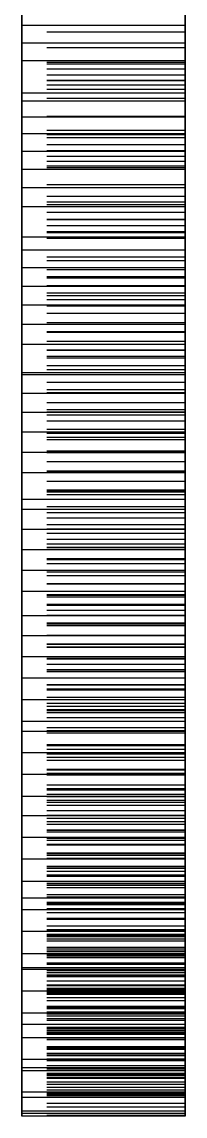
# Model space of a CAD drawing. Header units: millimetres. Extents: x -21 to 107, y -43 to 49.
# Drawn here: x 46.25 to 47.75, y -20.25 to -10.19 of the extents above; entities that cross this region are included whole.
import ezdxf

# ---------------------------------------------------------------- set-up
doc = ezdxf.new("R2010")
doc.units = ezdxf.units.MM
doc.linetypes.add('DASHED', pattern=[1.524, 1.27, -0.254])
doc.layers.add('HIDDEN', color=8, linetype='DASHED')
doc.layers.add('VISIBLE', color=7, linetype='CONTINUOUS')

msp = doc.modelspace()

# ---------------------------------------------------------------- linework, layer by layer
at = {"layer": 'HIDDEN'}
for points in [[(46.24925, -9.79167), (46.24925, -10.35119), (46.24925, -10.91071), (46.24925, -11.47024), (46.24925, -12.02976), (46.24925, -12.58929), (46.24925, -13.14881), (46.24925, -13.70833), (46.24925, -14.26786), (46.24925, -14.82738), (46.24925, -15.3869), (46.24925, -15.94643), (46.24925, -16.50595), (46.24925, -17.06548), (46.24925, -17.625)], [(47.74925, -9.79167), (47.74925, -10.35119), (47.74925, -10.91071), (47.74925, -11.47024), (47.74925, -12.02976), (47.74925, -12.58929), (47.74925, -13.14881), (47.74925, -13.70833), (47.74925, -14.26786), (47.74925, -14.82738), (47.74925, -15.3869), (47.74925, -15.94643), (47.74925, -16.50595), (47.74925, -17.06548), (47.74925, -17.625)], [(46.24925, -9.92355), (46.24925, -10.28723)], [(47.74925, -9.92355), (47.74925, -10.28723)], [(46.24925, -17.625), (46.24925, -17.34524), (46.24925, -17.06548), (46.24925, -16.78571), (46.24925, -16.50595), (46.24925, -16.22619), (46.24925, -15.94643), (46.24925, -15.66667), (46.24925, -15.3869), (46.24925, -15.10714), (46.24925, -14.82738), (46.24925, -14.54762), (46.24925, -14.26786), (46.24925, -13.9881), (46.24925, -13.70833), (46.24925, -13.42857), (46.24925, -13.14881), (46.24925, -12.86905), (46.24925, -12.58929), (46.24925, -12.30952), (46.24925, -12.02976), (46.24925, -11.75), (46.24925, -11.47024), (46.24925, -11.19048), (46.24925, -10.91071), (46.24925, -10.63095), (46.24925, -10.35119), (46.24925, -10.07143)], [(47.74925, -17.625), (47.74925, -17.34524), (47.74925, -17.06548), (47.74925, -16.78571), (47.74925, -16.50595), (47.74925, -16.22619), (47.74925, -15.94643), (47.74925, -15.66667), (47.74925, -15.3869), (47.74925, -15.10714), (47.74925, -14.82738), (47.74925, -14.54762), (47.74925, -14.26786), (47.74925, -13.9881), (47.74925, -13.70833), (47.74925, -13.42857), (47.74925, -13.14881), (47.74925, -12.86905), (47.74925, -12.58929), (47.74925, -12.30952), (47.74925, -12.02976), (47.74925, -11.75), (47.74925, -11.47024), (47.74925, -11.19048), (47.74925, -10.91071), (47.74925, -10.63095), (47.74925, -10.35119), (47.74925, -10.07143)], [(46.24925, -10.28723), (46.24925, -10.43074)], [(47.74925, -10.28723), (46.24925, -10.28723)], [(47.74925, -10.28723), (47.74925, -10.43074)], [(46.24925, -10.43074), (46.24925, -10.5804)], [(47.74925, -10.43074), (46.24925, -10.43074)], [(47.74925, -10.43074), (47.74925, -10.5804)], [(46.24925, -10.56568), (46.24925, -10.62702)], [(46.24925, -10.8478), (46.24925, -10.56568)], [(47.74925, -10.56568), (46.24925, -10.56568)], [(46.24925, -10.5804), (46.24925, -10.73563)], [(47.74925, -10.5804), (46.24925, -10.5804)], [(46.24925, -10.62702), (46.24925, -10.6821)], [(47.74925, -10.62702), (46.24925, -10.62702)], [(47.74925, -10.56568), (47.74925, -10.62702)], [(47.74925, -10.8478), (47.74925, -10.56568)], [(47.74925, -10.5804), (47.74925, -10.73563)], [(47.74925, -10.62702), (47.74925, -10.6821)], [(46.24925, -10.6821), (46.24925, -10.73141)], [(47.74925, -10.6821), (46.24925, -10.6821)], [(46.24925, -10.73141), (46.24925, -10.77531)], [(47.74925, -10.73141), (46.24925, -10.73141)], [(46.24925, -10.73563), (46.24925, -10.89604)], [(47.74925, -10.73563), (46.24925, -10.73563)], [(47.74925, -10.6821), (47.74925, -10.73141)], [(47.74925, -10.73141), (47.74925, -10.77531)], [(47.74925, -10.73563), (47.74925, -10.89604)], [(46.24925, -10.77531), (46.24925, -10.81404)], [(47.74925, -10.77531), (46.24925, -10.77531)], [(46.24925, -10.81404), (46.24925, -10.8478)], [(47.74925, -10.81404), (46.24925, -10.81404)], [(47.74925, -10.77531), (47.74925, -10.81404)], [(47.74925, -10.81404), (47.74925, -10.8478)], [(46.24925, -10.89604), (46.24925, -11.06131)], [(47.74925, -10.89604), (46.24925, -10.89604)], [(47.74925, -10.89604), (47.74925, -11.06131)], [(46.24925, -11.06131), (46.24925, -11.23118)], [(47.74925, -11.06131), (46.24925, -11.06131)], [(47.74925, -11.06131), (47.74925, -11.23118)], [(46.24925, -11.19111), (46.24925, -11.53566)], [(46.24925, -11.25972), (46.24925, -11.19111)], [(47.74925, -11.19111), (46.24925, -11.19111)], [(46.24925, -11.23118), (46.24925, -11.51904)], [(47.74925, -11.23118), (46.24925, -11.23118)], [(46.24925, -11.32223), (46.24925, -11.25972)], [(47.74925, -11.25972), (46.24925, -11.25972)], [(47.74925, -11.19111), (47.74925, -11.53566)], [(47.74925, -11.25972), (47.74925, -11.19111)], [(47.74925, -11.23118), (47.74925, -11.51904)], [(47.74925, -11.32223), (47.74925, -11.25972)], [(46.24925, -11.37913), (46.24925, -11.32223)], [(47.74925, -11.32223), (46.24925, -11.32223)], [(47.74925, -11.37913), (47.74925, -11.32223)], [(46.24925, -11.43074), (46.24925, -11.37913)], [(47.74925, -11.37913), (46.24925, -11.37913)], [(46.24925, -11.47732), (46.24925, -11.43074)], [(47.74925, -11.43074), (46.24925, -11.43074)], [(47.74925, -11.43074), (47.74925, -11.37913)], [(47.74925, -11.47732), (47.74925, -11.43074)], [(46.24925, -11.51904), (46.24925, -11.47732)], [(47.74925, -11.47732), (46.24925, -11.47732)], [(47.74925, -11.51904), (46.24925, -11.51904)], [(46.24925, -11.53566), (46.24925, -11.6891)], [(47.74925, -11.53566), (46.24925, -11.53566)], [(47.74925, -11.51904), (47.74925, -11.47732)], [(47.74925, -11.53566), (47.74925, -11.6891)], [(46.24925, -11.6891), (46.24925, -11.84835)], [(47.74925, -11.6891), (46.24925, -11.6891)], [(47.74925, -11.6891), (47.74925, -11.84835)], [(46.24925, -11.79884), (46.24925, -11.87462)], [(46.24925, -12.133), (46.24925, -11.79884)], [(47.74925, -11.79884), (46.24925, -11.79884)], [(46.24925, -11.84835), (46.24925, -12.01285)], [(47.74925, -11.84835), (46.24925, -11.84835)], [(47.74925, -11.79884), (47.74925, -11.87462)], [(47.74925, -12.133), (47.74925, -11.79884)], [(47.74925, -11.84835), (47.74925, -12.01285)], [(46.24925, -11.87462), (46.24925, -11.94447)], [(47.74925, -11.87462), (46.24925, -11.87462)], [(46.24925, -11.94447), (46.24925, -12.00886)], [(47.74925, -11.94447), (46.24925, -11.94447)], [(47.74925, -11.87462), (47.74925, -11.94447)], [(47.74925, -11.94447), (47.74925, -12.00886)], [(46.24925, -12.00886), (46.24925, -12.06811)], [(47.74925, -12.00886), (46.24925, -12.00886)], [(46.24925, -12.01285), (46.24925, -12.18222)], [(47.74925, -12.01285), (46.24925, -12.01285)], [(47.74925, -12.00886), (47.74925, -12.06811)], [(47.74925, -12.01285), (47.74925, -12.18222)], [(46.24925, -12.06811), (46.24925, -12.12244)], [(47.74925, -12.06811), (46.24925, -12.06811)], [(46.24925, -12.12244), (46.24925, -12.17206)], [(47.74925, -12.12244), (46.24925, -12.12244)], [(46.24925, -12.17206), (46.24925, -12.133)], [(47.74925, -12.133), (46.24925, -12.133)], [(47.74925, -12.06811), (47.74925, -12.12244)], [(47.74925, -12.12244), (47.74925, -12.17206)], [(47.74925, -12.17206), (47.74925, -12.133)], [(46.24925, -12.18222), (46.24925, -12.35616)], [(47.74925, -12.18222), (46.24925, -12.18222)], [(47.74925, -12.18222), (47.74925, -12.35616)], [(46.24925, -12.35616), (46.24925, -12.53441)], [(47.74925, -12.35616), (46.24925, -12.35616)], [(47.74925, -12.35616), (47.74925, -12.53441)], [(46.24925, -12.38791), (46.24925, -12.71115)], [(46.24925, -12.47074), (46.24925, -12.38791)], [(47.74925, -12.38791), (46.24925, -12.38791)], [(47.74925, -12.38791), (47.74925, -12.71115)], [(47.74925, -12.47074), (47.74925, -12.38791)], [(46.24925, -12.54782), (46.24925, -12.47074)], [(47.74925, -12.47074), (46.24925, -12.47074)], [(46.24925, -12.53441), (46.24925, -12.80583)], [(47.74925, -12.53441), (46.24925, -12.53441)], [(46.24925, -12.6196), (46.24925, -12.54782)], [(47.74925, -12.54782), (46.24925, -12.54782)], [(47.74925, -12.54782), (47.74925, -12.47074)], [(47.74925, -12.53441), (47.74925, -12.80583)], [(47.74925, -12.6196), (47.74925, -12.54782)], [(46.24925, -12.68639), (46.24925, -12.6196)], [(47.74925, -12.6196), (46.24925, -12.6196)], [(47.74925, -12.68639), (47.74925, -12.6196)], [(46.24925, -12.74841), (46.24925, -12.68639)], [(47.74925, -12.68639), (46.24925, -12.68639)], [(46.24925, -12.71115), (46.24925, -12.87356)], [(47.74925, -12.71115), (46.24925, -12.71115)], [(46.24925, -12.80583), (46.24925, -12.74841)], [(47.74925, -12.74841), (46.24925, -12.74841)], [(47.74925, -12.74841), (47.74925, -12.68639)], [(47.74925, -12.71115), (47.74925, -12.87356)], [(47.74925, -12.80583), (47.74925, -12.74841)], [(47.74925, -12.80583), (46.24925, -12.80583)], [(46.24925, -12.87356), (46.24925, -13.04139)], [(47.74925, -12.87356), (46.24925, -12.87356)], [(46.24925, -12.9574), (46.24925, -13.04714)], [(46.24925, -13.2692), (46.24925, -12.9574)], [(47.74925, -12.9574), (46.24925, -12.9574)], [(47.74925, -12.87356), (47.74925, -13.04139)], [(47.74925, -12.9574), (47.74925, -13.04714)], [(47.74925, -13.2692), (47.74925, -12.9574)], [(46.24925, -13.04139), (46.24925, -13.21412)], [(47.74925, -13.04139), (46.24925, -13.04139)], [(46.24925, -13.04714), (46.24925, -13.13133)], [(47.74925, -13.04714), (46.24925, -13.04714)], [(47.74925, -13.04139), (47.74925, -13.21412)], [(47.74925, -13.04714), (47.74925, -13.13133)], [(46.24925, -13.13133), (46.24925, -13.21038)], [(47.74925, -13.13133), (46.24925, -13.13133)], [(47.74925, -13.13133), (47.74925, -13.21038)], [(46.24925, -13.21038), (46.24925, -13.28461)], [(47.74925, -13.21038), (46.24925, -13.21038)], [(46.24925, -13.21412), (46.24925, -13.39138)], [(47.74925, -13.21412), (46.24925, -13.21412)], [(46.24925, -13.41935), (46.24925, -13.2692)], [(47.74925, -13.2692), (46.24925, -13.2692)], [(47.74925, -13.21038), (47.74925, -13.28461)], [(47.74925, -13.21412), (47.74925, -13.39138)], [(47.74925, -13.41935), (47.74925, -13.2692)], [(46.24925, -13.28461), (46.24925, -13.35421)], [(47.74925, -13.28461), (46.24925, -13.28461)], [(46.24925, -13.35421), (46.24925, -13.41935)], [(47.74925, -13.35421), (46.24925, -13.35421)], [(47.74925, -13.28461), (47.74925, -13.35421)], [(47.74925, -13.35421), (47.74925, -13.41935)], [(46.24925, -13.39138), (46.24925, -13.57289)], [(47.74925, -13.39138), (46.24925, -13.39138)], [(47.74925, -13.39138), (47.74925, -13.57289)], [(46.24925, -13.50639), (46.24925, -13.80628)], [(46.24925, -13.60291), (46.24925, -13.50639)], [(47.74925, -13.50639), (46.24925, -13.50639)], [(46.24925, -13.57289), (46.24925, -13.7584)], [(47.74925, -13.57289), (46.24925, -13.57289)], [(47.74925, -13.50639), (47.74925, -13.80628)], [(47.74925, -13.60291), (47.74925, -13.50639)], [(47.74925, -13.57289), (47.74925, -13.7584)], [(46.24925, -13.69407), (46.24925, -13.60291)], [(47.74925, -13.60291), (46.24925, -13.60291)], [(47.74925, -13.69407), (47.74925, -13.60291)], [(46.24925, -13.78028), (46.24925, -13.69407)], [(47.74925, -13.69407), (46.24925, -13.69407)], [(46.24925, -13.7584), (46.24925, -14.01166)], [(47.74925, -13.7584), (46.24925, -13.7584)], [(47.74925, -13.78028), (47.74925, -13.69407)], [(47.74925, -13.7584), (47.74925, -14.01166)], [(46.24925, -13.86182), (46.24925, -13.78028)], [(47.74925, -13.78028), (46.24925, -13.78028)], [(46.24925, -13.80628), (46.24925, -13.97663)], [(47.74925, -13.80628), (46.24925, -13.80628)], [(46.24925, -13.9389), (46.24925, -13.86182)], [(47.74925, -13.86182), (46.24925, -13.86182)], [(47.74925, -13.86182), (47.74925, -13.78028)], [(47.74925, -13.80628), (47.74925, -13.97663)], [(47.74925, -13.9389), (47.74925, -13.86182)], [(46.24925, -14.01166), (46.24925, -13.9389)], [(47.74925, -13.9389), (46.24925, -13.9389)], [(46.24925, -13.97663), (46.24925, -14.15197)], [(47.74925, -13.97663), (46.24925, -13.97663)], [(47.74925, -14.01166), (47.74925, -13.9389)], [(47.74925, -13.97663), (47.74925, -14.15197)], [(47.74925, -14.01166), (46.24925, -14.01166)], [(46.24925, -14.03404), (46.24925, -14.13717)], [(46.24925, -14.32152), (46.24925, -14.03404)], [(47.74925, -14.03404), (46.24925, -14.03404)], [(47.74925, -14.03404), (47.74925, -14.13717)], [(47.74925, -14.32152), (47.74925, -14.03404)], [(46.24925, -14.13717), (46.24925, -14.23516)], [(47.74925, -14.13717), (46.24925, -14.13717)], [(46.24925, -14.15197), (46.24925, -14.33184)], [(47.74925, -14.15197), (46.24925, -14.15197)], [(47.74925, -14.13717), (47.74925, -14.23516)], [(47.74925, -14.15197), (47.74925, -14.33184)], [(46.24925, -14.23516), (46.24925, -14.32839)], [(47.74925, -14.23516), (46.24925, -14.23516)], [(47.74925, -14.23516), (47.74925, -14.32839)], [(46.24925, -14.49544), (46.24925, -14.32152)], [(47.74925, -14.32152), (46.24925, -14.32152)], [(46.24925, -14.32839), (46.24925, -14.41712)], [(47.74925, -14.32839), (46.24925, -14.32839)], [(46.24925, -14.33184), (46.24925, -14.51588)], [(47.74925, -14.33184), (46.24925, -14.33184)], [(47.74925, -14.49544), (47.74925, -14.32152)], [(47.74925, -14.32839), (47.74925, -14.41712)], [(47.74925, -14.33184), (47.74925, -14.51588)], [(46.24925, -14.41712), (46.24925, -14.50154)], [(47.74925, -14.41712), (46.24925, -14.41712)], [(47.74925, -14.41712), (47.74925, -14.50154)], [(46.24925, -14.58181), (46.24925, -14.49544)], [(47.74925, -14.49544), (46.24925, -14.49544)], [(46.24925, -14.50154), (46.24925, -14.58181)], [(47.74925, -14.50154), (46.24925, -14.50154)], [(46.24925, -14.51588), (46.24925, -14.7038)], [(47.74925, -14.51588), (46.24925, -14.51588)], [(46.24925, -14.53949), (46.24925, -14.81412)], [(46.24925, -14.64908), (46.24925, -14.53949)], [(47.74925, -14.53949), (46.24925, -14.53949)], [(47.74925, -14.58181), (47.74925, -14.49544)], [(47.74925, -14.50154), (47.74925, -14.58181)], [(47.74925, -14.51588), (47.74925, -14.7038)], [(47.74925, -14.53949), (47.74925, -14.81412)], [(47.74925, -14.64908), (47.74925, -14.53949)], [(46.24925, -14.75374), (46.24925, -14.64908)], [(47.74925, -14.64908), (46.24925, -14.64908)], [(47.74925, -14.75374), (47.74925, -14.64908)], [(46.24925, -14.7038), (46.24925, -14.8954)], [(47.74925, -14.7038), (46.24925, -14.7038)], [(46.24925, -14.85384), (46.24925, -14.75374)], [(47.74925, -14.75374), (46.24925, -14.75374)], [(47.74925, -14.7038), (47.74925, -14.8954)], [(47.74925, -14.85384), (47.74925, -14.75374)], [(46.24925, -14.81412), (46.24925, -14.99133)], [(47.74925, -14.81412), (46.24925, -14.81412)], [(46.24925, -14.94962), (46.24925, -14.85384)], [(47.74925, -14.85384), (46.24925, -14.85384)], [(47.74925, -14.81412), (47.74925, -14.99133)], [(47.74925, -14.94962), (47.74925, -14.85384)], [(46.24925, -14.8954), (46.24925, -15.12891)], [(47.74925, -14.8954), (46.24925, -14.8954)], [(46.24925, -15.04126), (46.24925, -14.94962)], [(47.74925, -14.94962), (46.24925, -14.94962)], [(47.74925, -14.8954), (47.74925, -15.12891)], [(47.74925, -15.04126), (47.74925, -14.94962)], [(46.24925, -14.99133), (46.24925, -15.17309)], [(47.74925, -14.99133), (46.24925, -14.99133)], [(46.24925, -15.02195), (46.24925, -15.13783)], [(46.24925, -15.28329), (46.24925, -15.02195)], [(47.74925, -15.02195), (46.24925, -15.02195)], [(46.24925, -15.12891), (46.24925, -15.04126)], [(47.74925, -15.04126), (46.24925, -15.04126)], [(47.74925, -14.99133), (47.74925, -15.17309)], [(47.74925, -15.02195), (47.74925, -15.13783)], [(47.74925, -15.28329), (47.74925, -15.02195)], [(47.74925, -15.12891), (47.74925, -15.04126)], [(47.74925, -15.12891), (46.24925, -15.12891)], [(46.24925, -15.13783), (46.24925, -15.249)], [(47.74925, -15.13783), (46.24925, -15.13783)], [(46.24925, -15.17309), (46.24925, -15.35895)], [(47.74925, -15.17309), (46.24925, -15.17309)], [(47.74925, -15.13783), (47.74925, -15.249)], [(47.74925, -15.17309), (47.74925, -15.35895)], [(46.24925, -15.249), (46.24925, -15.3558)], [(47.74925, -15.249), (46.24925, -15.249)], [(46.24925, -15.46352), (46.24925, -15.28329)], [(47.74925, -15.28329), (46.24925, -15.28329)], [(47.74925, -15.249), (47.74925, -15.3558)], [(47.74925, -15.46352), (47.74925, -15.28329)], [(46.24925, -15.3558), (46.24925, -15.45848)], [(47.74925, -15.3558), (46.24925, -15.3558)], [(46.24925, -15.35895), (46.24925, -15.5486)], [(47.74925, -15.35895), (46.24925, -15.35895)], [(47.74925, -15.3558), (47.74925, -15.45848)], [(47.74925, -15.35895), (47.74925, -15.5486)], [(46.24925, -15.45848), (46.24925, -15.5572)], [(47.74925, -15.45848), (46.24925, -15.45848)], [(46.24925, -15.64805), (46.24925, -15.46352)], [(47.74925, -15.46352), (46.24925, -15.46352)], [(46.24925, -15.48066), (46.24925, -15.7283)], [(46.24925, -15.60264), (46.24925, -15.48066)], [(47.74925, -15.48066), (46.24925, -15.48066)], [(47.74925, -15.45848), (47.74925, -15.5572)], [(47.74925, -15.64805), (47.74925, -15.46352)], [(47.74925, -15.48066), (47.74925, -15.7283)], [(47.74925, -15.60264), (47.74925, -15.48066)], [(46.24925, -15.5486), (46.24925, -15.74176)], [(47.74925, -15.5486), (46.24925, -15.5486)], [(46.24925, -15.5572), (46.24925, -15.65208)], [(47.74925, -15.5572), (46.24925, -15.5572)], [(47.74925, -15.5486), (47.74925, -15.74176)], [(47.74925, -15.5572), (47.74925, -15.65208)], [(46.24925, -15.72014), (46.24925, -15.60264)], [(47.74925, -15.60264), (46.24925, -15.60264)], [(46.24925, -15.65208), (46.24925, -15.64805)], [(47.74925, -15.64805), (46.24925, -15.64805)], [(47.74925, -15.72014), (47.74925, -15.60264)], [(47.74925, -15.65208), (47.74925, -15.64805)], [(46.24925, -15.83349), (46.24925, -15.72014)], [(47.74925, -15.72014), (46.24925, -15.72014)], [(46.24925, -15.7283), (46.24925, -15.91125)], [(47.74925, -15.7283), (46.24925, -15.7283)], [(46.24925, -15.74176), (46.24925, -15.93823)], [(47.74925, -15.74176), (46.24925, -15.74176)], [(47.74925, -15.83349), (47.74925, -15.72014)], [(47.74925, -15.7283), (47.74925, -15.91125)], [(47.74925, -15.74176), (47.74925, -15.93823)], [(46.24925, -15.9429), (46.24925, -15.83349)], [(47.74925, -15.83349), (46.24925, -15.83349)], [(47.74925, -15.9429), (47.74925, -15.83349)], [(46.24925, -15.91125), (46.24925, -16.09828)], [(47.74925, -15.91125), (46.24925, -15.91125)], [(46.24925, -15.91489), (46.24925, -16.04278)], [(46.24925, -16.14844), (46.24925, -15.91489)], [(47.74925, -15.91489), (46.24925, -15.91489)], [(46.24925, -15.93823), (46.24925, -16.1505)], [(47.74925, -15.93823), (46.24925, -15.93823)], [(46.24925, -16.04853), (46.24925, -15.9429)], [(47.74925, -15.9429), (46.24925, -15.9429)], [(47.74925, -15.91125), (47.74925, -16.09828)], [(47.74925, -15.91489), (47.74925, -16.04278)], [(47.74925, -16.14844), (47.74925, -15.91489)], [(47.74925, -15.93823), (47.74925, -16.1505)], [(47.74925, -16.04853), (47.74925, -15.9429)], [(46.24925, -16.04278), (46.24925, -16.16643)], [(47.74925, -16.04278), (46.24925, -16.04278)], [(46.24925, -16.1505), (46.24925, -16.04853)], [(47.74925, -16.04853), (46.24925, -16.04853)], [(47.74925, -16.04278), (47.74925, -16.16643)], [(47.74925, -16.1505), (47.74925, -16.04853)], [(46.24925, -16.09828), (46.24925, -16.28896)], [(47.74925, -16.09828), (46.24925, -16.09828)], [(46.24925, -16.33383), (46.24925, -16.14844)], [(47.74925, -16.14844), (46.24925, -16.14844)], [(47.74925, -16.1505), (46.24925, -16.1505)], [(46.24925, -16.16643), (46.24925, -16.28613)], [(47.74925, -16.16643), (46.24925, -16.16643)], [(47.74925, -16.09828), (47.74925, -16.28896)], [(47.74925, -16.33383), (47.74925, -16.14844)], [(47.74925, -16.16643), (47.74925, -16.28613)], [(46.24925, -16.28613), (46.24925, -16.40211)], [(47.74925, -16.28613), (46.24925, -16.28613)], [(46.24925, -16.28896), (46.24925, -16.48301)], [(47.74925, -16.28896), (46.24925, -16.28896)], [(47.74925, -16.28613), (47.74925, -16.40211)], [(47.74925, -16.28896), (47.74925, -16.48301)], [(46.24925, -16.32395), (46.24925, -16.54304)], [(46.24925, -16.45755), (46.24925, -16.32395)], [(47.74925, -16.32395), (46.24925, -16.32395)], [(46.24925, -16.52304), (46.24925, -16.33383)], [(47.74925, -16.33383), (46.24925, -16.33383)], [(47.74925, -16.32395), (47.74925, -16.54304)], [(47.74925, -16.45755), (47.74925, -16.32395)], [(47.74925, -16.52304), (47.74925, -16.33383)], [(46.24925, -16.40211), (46.24925, -16.51449)], [(47.74925, -16.40211), (46.24925, -16.40211)], [(46.24925, -16.58715), (46.24925, -16.45755)], [(47.74925, -16.45755), (46.24925, -16.45755)], [(46.24925, -16.48301), (46.24925, -16.68019)], [(47.74925, -16.48301), (46.24925, -16.48301)], [(47.74925, -16.40211), (47.74925, -16.51449)], [(47.74925, -16.58715), (47.74925, -16.45755)], [(47.74925, -16.48301), (47.74925, -16.68019)], [(46.24925, -16.51449), (46.24925, -16.62339)], [(47.74925, -16.51449), (46.24925, -16.51449)], [(46.24925, -16.62339), (46.24925, -16.52304)], [(47.74925, -16.52304), (46.24925, -16.52304)], [(46.24925, -16.54304), (46.24925, -16.73058)], [(47.74925, -16.54304), (46.24925, -16.54304)], [(46.24925, -16.71303), (46.24925, -16.58715)], [(47.74925, -16.58715), (46.24925, -16.58715)], [(47.74925, -16.51449), (47.74925, -16.62339)], [(47.74925, -16.62339), (47.74925, -16.52304)], [(47.74925, -16.54304), (47.74925, -16.73058)], [(47.74925, -16.71303), (47.74925, -16.58715)], [(46.24925, -16.68019), (46.24925, -16.88029)], [(47.74925, -16.68019), (46.24925, -16.68019)], [(47.74925, -16.68019), (47.74925, -16.88029)], [(46.24925, -16.70721), (46.24925, -16.8463)], [(46.24925, -16.91149), (46.24925, -16.70721)], [(47.74925, -16.70721), (46.24925, -16.70721)], [(46.24925, -16.83538), (46.24925, -16.71303)], [(47.74925, -16.71303), (46.24925, -16.71303)], [(46.24925, -16.73058), (46.24925, -16.92168)], [(47.74925, -16.73058), (46.24925, -16.73058)], [(47.74925, -16.70721), (47.74925, -16.8463)], [(47.74925, -16.91149), (47.74925, -16.70721)], [(47.74925, -16.83538), (47.74925, -16.71303)], [(47.74925, -16.73058), (47.74925, -16.92168)], [(46.24925, -16.95434), (46.24925, -16.83538)], [(47.74925, -16.83538), (46.24925, -16.83538)], [(46.24925, -16.8463), (46.24925, -16.98164)], [(47.74925, -16.8463), (46.24925, -16.8463)], [(46.24925, -16.88029), (46.24925, -17.06999)], [(47.74925, -16.88029), (46.24925, -16.88029)], [(47.74925, -16.95434), (47.74925, -16.83538)], [(47.74925, -16.8463), (47.74925, -16.98164)], [(47.74925, -16.88029), (47.74925, -17.06999)], [(46.24925, -17.10087), (46.24925, -16.91149)], [(47.74925, -16.91149), (46.24925, -16.91149)], [(46.24925, -16.92168), (46.24925, -17.11599)], [(47.74925, -16.92168), (46.24925, -16.92168)], [(46.24925, -17.06999), (46.24925, -16.95434)], [(47.74925, -16.95434), (46.24925, -16.95434)], [(46.24925, -16.98164), (46.24925, -17.1135)], [(47.74925, -16.98164), (46.24925, -16.98164)], [(47.74925, -17.10087), (47.74925, -16.91149)], [(47.74925, -16.92168), (47.74925, -17.11599)], [(47.74925, -17.06999), (47.74925, -16.95434)], [(47.74925, -16.98164), (47.74925, -17.1135)], [(46.24925, -17.06404), (46.24925, -17.25319)], [(46.24925, -17.20841), (46.24925, -17.06404)], [(47.74925, -17.06404), (46.24925, -17.06404)], [(47.74925, -17.06999), (46.24925, -17.06999)], [(47.74925, -17.06404), (47.74925, -17.25319)], [(47.74925, -17.20841), (47.74925, -17.06404)], [(46.24925, -17.29357), (46.24925, -17.10087)], [(47.74925, -17.10087), (46.24925, -17.10087)], [(46.24925, -17.1135), (46.24925, -17.24203)], [(47.74925, -17.1135), (46.24925, -17.1135)], [(46.24925, -17.11599), (46.24925, -17.31322)], [(47.74925, -17.11599), (46.24925, -17.11599)], [(47.74925, -17.29357), (47.74925, -17.10087)], [(47.74925, -17.1135), (47.74925, -17.24203)], [(47.74925, -17.11599), (47.74925, -17.31322)], [(46.24925, -17.34929), (46.24925, -17.20841)], [(47.74925, -17.20841), (46.24925, -17.20841)], [(46.24925, -17.24203), (46.24925, -17.36737)], [(47.74925, -17.24203), (46.24925, -17.24203)], [(46.24925, -17.25319), (46.24925, -17.44413)], [(47.74925, -17.25319), (46.24925, -17.25319)], [(46.24925, -17.48922), (46.24925, -17.29357)], [(47.74925, -17.29357), (46.24925, -17.29357)], [(47.74925, -17.34929), (47.74925, -17.20841)], [(47.74925, -17.24203), (47.74925, -17.36737)], [(47.74925, -17.25319), (47.74925, -17.44413)], [(47.74925, -17.48922), (47.74925, -17.29357)], [(46.24925, -17.31322), (46.24925, -17.51316)], [(47.74925, -17.31322), (46.24925, -17.31322)], [(46.24925, -17.48691), (46.24925, -17.34929)], [(47.74925, -17.34929), (46.24925, -17.34929)], [(46.24925, -17.36737), (46.24925, -17.4896)], [(47.74925, -17.36737), (46.24925, -17.36737)], [(46.24925, -17.3939), (46.24925, -17.54331)], [(46.24925, -17.56762), (46.24925, -17.3939)], [(47.74925, -17.3939), (46.24925, -17.3939)], [(47.74925, -17.31322), (47.74925, -17.51316)], [(47.74925, -17.48691), (47.74925, -17.34929)], [(47.74925, -17.36737), (47.74925, -17.4896)], [(47.74925, -17.3939), (47.74925, -17.54331)], [(47.74925, -17.56762), (47.74925, -17.3939)], [(46.24925, -17.44413), (46.24925, -17.63811)], [(47.74925, -17.44413), (46.24925, -17.44413)], [(46.24925, -17.62143), (46.24925, -17.48691)], [(47.74925, -17.48691), (46.24925, -17.48691)], [(46.24925, -17.4896), (46.24925, -17.48922)], [(47.74925, -17.48922), (46.24925, -17.48922)], [(47.74925, -17.44413), (47.74925, -17.63811)], [(47.74925, -17.62143), (47.74925, -17.48691)], [(47.74925, -17.4896), (47.74925, -17.48922)], [(46.24925, -17.51316), (46.24925, -17.71563)], [(47.74925, -17.51316), (46.24925, -17.51316)], [(46.24925, -17.54331), (46.24925, -17.6895)], [(47.74925, -17.54331), (46.24925, -17.54331)], [(46.24925, -17.7598), (46.24925, -17.56762)], [(47.74925, -17.56762), (46.24925, -17.56762)], [(47.74925, -17.51316), (47.74925, -17.71563)], [(47.74925, -17.54331), (47.74925, -17.6895)], [(47.74925, -17.7598), (47.74925, -17.56762)], [(46.24925, -17.75295), (46.24925, -17.62143)], [(47.74925, -17.62143), (46.24925, -17.62143)], [(47.74925, -17.625), (46.24925, -17.625)], [(46.24925, -17.63811), (46.24925, -17.8348)], [(47.74925, -17.63811), (46.24925, -17.63811)], [(46.24925, -17.6895), (46.24925, -17.83267)], [(47.74925, -17.6895), (46.24925, -17.6895)], [(46.24925, -17.69625), (46.24925, -17.85426)], [(46.24925, -17.85047), (46.24925, -17.69625)], [(47.74925, -17.69625), (46.24925, -17.69625)], [(47.74925, -17.75295), (47.74925, -17.62143)], [(47.74925, -17.63811), (47.74925, -17.8348)], [(47.74925, -17.6895), (47.74925, -17.83267)], [(47.74925, -17.69625), (47.74925, -17.85426)], [(47.74925, -17.85047), (47.74925, -17.69625)], [(46.24925, -17.71563), (46.24925, -17.88155)], [(47.74925, -17.71563), (46.24925, -17.71563)], [(46.24925, -17.88155), (46.24925, -17.75295)], [(47.74925, -17.75295), (46.24925, -17.75295)], [(46.24925, -17.95476), (46.24925, -17.7598)], [(47.74925, -17.7598), (46.24925, -17.7598)], [(47.74925, -17.71563), (47.74925, -17.88155)], [(47.74925, -17.88155), (47.74925, -17.75295)], [(47.74925, -17.95476), (47.74925, -17.7598)], [(46.24925, -17.83267), (46.24925, -17.97295)], [(47.74925, -17.83267), (46.24925, -17.83267)], [(46.24925, -17.8348), (46.24925, -18.03397)], [(47.74925, -17.8348), (46.24925, -17.8348)], [(46.24925, -18.00174), (46.24925, -17.85047)], [(47.74925, -17.85047), (46.24925, -17.85047)], [(46.24925, -17.85426), (46.24925, -18.04739)], [(47.74925, -17.85426), (46.24925, -17.85426)], [(47.74925, -17.88155), (46.24925, -17.88155)], [(47.74925, -17.83267), (47.74925, -17.97295)], [(47.74925, -17.8348), (47.74925, -18.03397)], [(47.74925, -18.00174), (47.74925, -17.85047)], [(47.74925, -17.85426), (47.74925, -18.04739)], [(46.24925, -18.15218), (46.24925, -17.95476)], [(47.74925, -17.95476), (46.24925, -17.95476)], [(46.24925, -17.97062), (46.24925, -18.12941)], [(46.24925, -18.11268), (46.24925, -17.97062)], [(47.74925, -17.97062), (46.24925, -17.97062)], [(46.24925, -17.97295), (46.24925, -18.11046)], [(47.74925, -17.97295), (46.24925, -17.97295)], [(47.74925, -18.15218), (47.74925, -17.95476)], [(47.74925, -17.97062), (47.74925, -18.12941)], [(47.74925, -18.11268), (47.74925, -17.97062)], [(47.74925, -17.97295), (47.74925, -18.11046)], [(46.24925, -18.15023), (46.24925, -18.00174)], [(47.74925, -18.00174), (46.24925, -18.00174)], [(46.24925, -18.03397), (46.24925, -18.23541)], [(47.74925, -18.03397), (46.24925, -18.03397)], [(46.24925, -18.04739), (46.24925, -18.24302)], [(47.74925, -18.04739), (46.24925, -18.04739)], [(47.74925, -18.15023), (47.74925, -18.00174)], [(47.74925, -18.03397), (47.74925, -18.23541)], [(47.74925, -18.04739), (47.74925, -18.24302)], [(46.24925, -18.11046), (46.24925, -18.24523)], [(47.74925, -18.11046), (46.24925, -18.11046)], [(46.24925, -18.30645), (46.24925, -18.11268)], [(47.74925, -18.11268), (46.24925, -18.11268)], [(46.24925, -18.12941), (46.24925, -18.28551)], [(47.74925, -18.12941), (46.24925, -18.12941)], [(46.24925, -18.29606), (46.24925, -18.15023)], [(47.74925, -18.15023), (46.24925, -18.15023)], [(46.24925, -18.24523), (46.24925, -18.15218)], [(47.74925, -18.15218), (46.24925, -18.15218)], [(47.74925, -18.11046), (47.74925, -18.24523)], [(47.74925, -18.30645), (47.74925, -18.11268)], [(47.74925, -18.12941), (47.74925, -18.28551)], [(47.74925, -18.29606), (47.74925, -18.15023)], [(47.74925, -18.24523), (47.74925, -18.15218)], [(46.24925, -18.21657), (46.24925, -18.34245)], [(46.24925, -18.37968), (46.24925, -18.21657)], [(47.74925, -18.21657), (46.24925, -18.21657)], [(46.24925, -18.23541), (46.24925, -18.43896)], [(47.74925, -18.23541), (46.24925, -18.23541)], [(46.24925, -18.24302), (46.24925, -18.44085)], [(47.74925, -18.24302), (46.24925, -18.24302)], [(46.24925, -18.28551), (46.24925, -18.43909)], [(47.74925, -18.28551), (46.24925, -18.28551)], [(46.24925, -18.43932), (46.24925, -18.29606)], [(47.74925, -18.29606), (46.24925, -18.29606)], [(47.74925, -18.21657), (47.74925, -18.34245)], [(47.74925, -18.37968), (47.74925, -18.21657)], [(47.74925, -18.23541), (47.74925, -18.43896)], [(47.74925, -18.24302), (47.74925, -18.44085)], [(47.74925, -18.28551), (47.74925, -18.43909)], [(47.74925, -18.43932), (47.74925, -18.29606)], [(46.24925, -18.50243), (46.24925, -18.30645)], [(47.74925, -18.30645), (46.24925, -18.30645)], [(46.24925, -18.34245), (46.24925, -18.53655)], [(47.74925, -18.34245), (46.24925, -18.34245)], [(46.24925, -18.54038), (46.24925, -18.37968)], [(47.74925, -18.37968), (46.24925, -18.37968)], [(47.74925, -18.50243), (47.74925, -18.30645)], [(47.74925, -18.34245), (47.74925, -18.53655)], [(47.74925, -18.54038), (47.74925, -18.37968)], [(46.24925, -18.43372), (46.24925, -18.60089)], [(46.24925, -18.54322), (46.24925, -18.43372)], [(47.74925, -18.43372), (46.24925, -18.43372)], [(46.24925, -18.43896), (46.24925, -18.58006)], [(47.74925, -18.43896), (46.24925, -18.43896)], [(46.24925, -18.43909), (46.24925, -18.59024)], [(47.74925, -18.43909), (46.24925, -18.43909)], [(46.24925, -18.58006), (46.24925, -18.43932)], [(47.74925, -18.43932), (46.24925, -18.43932)], [(46.24925, -18.44085), (46.24925, -18.6407)], [(47.74925, -18.44085), (46.24925, -18.44085)], [(46.24925, -18.70037), (46.24925, -18.50243)], [(47.74925, -18.50243), (46.24925, -18.50243)], [(47.74925, -18.43372), (47.74925, -18.60089)], [(47.74925, -18.54322), (47.74925, -18.43372)], [(47.74925, -18.43896), (47.74925, -18.58006)], [(47.74925, -18.43909), (47.74925, -18.59024)], [(47.74925, -18.58006), (47.74925, -18.43932)], [(47.74925, -18.44085), (47.74925, -18.6407)], [(47.74925, -18.70037), (47.74925, -18.50243)], [(46.24925, -18.53655), (46.24925, -18.73259)], [(47.74925, -18.53655), (46.24925, -18.53655)], [(46.24925, -18.6988), (46.24925, -18.54038)], [(47.74925, -18.54038), (46.24925, -18.54038)], [(46.24925, -18.73735), (46.24925, -18.54322)], [(47.74925, -18.54322), (46.24925, -18.54322)], [(47.74925, -18.58006), (46.24925, -18.58006)], [(46.24925, -18.59024), (46.24925, -18.73904)], [(47.74925, -18.59024), (46.24925, -18.59024)], [(46.24925, -18.60089), (46.24925, -18.76592)], [(47.74925, -18.60089), (46.24925, -18.60089)], [(47.74925, -18.53655), (47.74925, -18.73259)], [(47.74925, -18.6988), (47.74925, -18.54038)], [(47.74925, -18.73735), (47.74925, -18.54322)], [(47.74925, -18.59024), (47.74925, -18.73904)], [(47.74925, -18.60089), (47.74925, -18.76592)], [(46.24925, -18.62173), (46.24925, -18.71468)], [(46.24925, -18.79269), (46.24925, -18.62173)], [(47.74925, -18.62173), (46.24925, -18.62173)], [(46.24925, -18.6407), (46.24925, -18.84237)], [(47.74925, -18.6407), (46.24925, -18.6407)], [(46.24925, -18.85503), (46.24925, -18.6988)], [(47.74925, -18.6988), (46.24925, -18.6988)], [(46.24925, -18.88552), (46.24925, -18.70037)], [(47.74925, -18.70037), (46.24925, -18.70037)], [(47.74925, -18.62173), (47.74925, -18.71468)], [(47.74925, -18.79269), (47.74925, -18.62173)], [(47.74925, -18.6407), (47.74925, -18.84237)], [(47.74925, -18.85503), (47.74925, -18.6988)], [(47.74925, -18.88552), (47.74925, -18.70037)], [(46.24925, -18.71468), (46.24925, -18.90852)], [(47.74925, -18.71468), (46.24925, -18.71468)], [(46.24925, -18.73259), (46.24925, -18.93032)], [(47.74925, -18.73259), (46.24925, -18.73259)], [(46.24925, -18.93312), (46.24925, -18.73735)], [(47.74925, -18.73735), (46.24925, -18.73735)], [(46.24925, -18.73904), (46.24925, -18.88552)], [(47.74925, -18.73904), (46.24925, -18.73904)], [(46.24925, -18.76592), (46.24925, -18.92894)], [(47.74925, -18.76592), (46.24925, -18.76592)], [(46.24925, -18.78028), (46.24925, -18.95477)], [(46.24925, -18.85654), (46.24925, -18.78028)], [(47.74925, -18.78028), (46.24925, -18.78028)], [(46.24925, -18.9618), (46.24925, -18.79269)], [(47.74925, -18.79269), (46.24925, -18.79269)], [(47.74925, -18.71468), (47.74925, -18.90852)], [(47.74925, -18.73259), (47.74925, -18.93032)], [(47.74925, -18.93312), (47.74925, -18.73735)], [(47.74925, -18.73904), (47.74925, -18.88552)], [(47.74925, -18.76592), (47.74925, -18.92894)], [(47.74925, -18.78028), (47.74925, -18.95477)], [(47.74925, -18.85654), (47.74925, -18.78028)], [(47.74925, -18.9618), (47.74925, -18.79269)], [(46.24925, -18.84237), (46.24925, -19.04572)], [(47.74925, -18.84237), (46.24925, -18.84237)], [(46.24925, -19.00912), (46.24925, -18.85503)], [(47.74925, -18.85503), (46.24925, -18.85503)], [(46.24925, -19.04979), (46.24925, -18.85654)], [(47.74925, -18.85654), (46.24925, -18.85654)], [(47.74925, -18.84237), (47.74925, -19.04572)], [(47.74925, -19.00912), (47.74925, -18.85503)], [(47.74925, -19.04979), (47.74925, -18.85654)], [(46.24925, -18.90852), (46.24925, -19.10372)], [(47.74925, -18.90852), (46.24925, -18.90852)], [(46.24925, -18.90915), (46.24925, -18.96858)], [(46.24925, -19.08688), (46.24925, -18.90915)], [(47.74925, -18.90915), (46.24925, -18.90915)], [(46.24925, -18.92894), (46.24925, -19.09)], [(47.74925, -18.92894), (46.24925, -18.92894)], [(46.24925, -18.93032), (46.24925, -19.12957)], [(47.74925, -18.93032), (46.24925, -18.93032)], [(46.24925, -19.13034), (46.24925, -18.93312)], [(47.74925, -18.93312), (46.24925, -18.93312)], [(46.24925, -18.95477), (46.24925, -19.12769)], [(47.74925, -18.95477), (46.24925, -18.95477)], [(46.24925, -19.12914), (46.24925, -18.9618)], [(47.74925, -18.9618), (46.24925, -18.9618)], [(46.24925, -18.96858), (46.24925, -19.16094)], [(47.74925, -18.96858), (46.24925, -18.96858)], [(47.74925, -18.90852), (47.74925, -19.10372)], [(47.74925, -18.90915), (47.74925, -18.96858)], [(47.74925, -19.08688), (47.74925, -18.90915)], [(47.74925, -18.92894), (47.74925, -19.09)], [(47.74925, -18.93032), (47.74925, -19.12957)], [(47.74925, -19.13034), (47.74925, -18.93312)], [(47.74925, -18.95477), (47.74925, -19.12769)], [(47.74925, -19.12914), (47.74925, -18.9618)], [(47.74925, -18.96858), (47.74925, -19.16094)], [(46.24925, -19.00811), (46.24925, -19.18881)], [(46.24925, -19.05063), (46.24925, -19.00811)], [(47.74925, -19.00811), (46.24925, -19.00811)], [(46.24925, -19.16111), (46.24925, -19.00912)], [(47.74925, -19.00912), (46.24925, -19.00912)], [(46.24925, -19.04572), (46.24925, -19.16111)], [(47.74925, -19.04572), (46.24925, -19.04572)], [(46.24925, -19.24412), (46.24925, -19.04979)], [(47.74925, -19.04979), (46.24925, -19.04979)], [(46.24925, -19.2418), (46.24925, -19.05063)], [(47.74925, -19.05063), (46.24925, -19.05063)], [(46.24925, -19.07702), (46.24925, -19.10256)], [(46.24925, -19.2604), (46.24925, -19.07702)], [(47.74925, -19.07702), (46.24925, -19.07702)], [(46.24925, -19.26333), (46.24925, -19.08688)], [(47.74925, -19.08688), (46.24925, -19.08688)], [(46.24925, -19.09), (46.24925, -19.24914)], [(47.74925, -19.09), (46.24925, -19.09)], [(46.24925, -19.10256), (46.24925, -19.29222)], [(47.74925, -19.10256), (46.24925, -19.10256)], [(46.24925, -19.10372), (46.24925, -19.3001)], [(47.74925, -19.10372), (46.24925, -19.10372)], [(47.74925, -19.00811), (47.74925, -19.18881)], [(47.74925, -19.05063), (47.74925, -19.00811)], [(47.74925, -19.16111), (47.74925, -19.00912)], [(47.74925, -19.04572), (47.74925, -19.16111)], [(47.74925, -19.24412), (47.74925, -19.04979)], [(47.74925, -19.2418), (47.74925, -19.05063)], [(47.74925, -19.07702), (47.74925, -19.10256)], [(47.74925, -19.2604), (47.74925, -19.07702)], [(47.74925, -19.26333), (47.74925, -19.08688)], [(47.74925, -19.09), (47.74925, -19.24914)], [(47.74925, -19.10256), (47.74925, -19.29222)], [(47.74925, -19.10372), (47.74925, -19.3001)], [(46.24925, -19.11576), (46.24925, -19.30153)], [(46.24925, -19.12428), (46.24925, -19.11576)], [(47.74925, -19.11576), (46.24925, -19.11576)], [(46.24925, -19.31215), (46.24925, -19.12428)], [(47.74925, -19.12428), (46.24925, -19.12428)], [(46.24925, -19.12769), (46.24925, -19.29911)], [(47.74925, -19.12769), (46.24925, -19.12769)], [(46.24925, -19.29478), (46.24925, -19.12914)], [(47.74925, -19.12914), (46.24925, -19.12914)], [(46.24925, -19.12957), (46.24925, -19.3302)], [(47.74925, -19.12957), (46.24925, -19.12957)], [(46.24925, -19.32882), (46.24925, -19.13034)], [(47.74925, -19.13034), (46.24925, -19.13034)], [(46.24925, -19.16094), (46.24925, -19.35408)], [(47.74925, -19.16094), (46.24925, -19.16094)], [(47.74925, -19.16111), (46.24925, -19.16111)], [(46.24925, -19.18881), (46.24925, -19.36852)], [(47.74925, -19.18881), (46.24925, -19.18881)], [(47.74925, -19.11576), (47.74925, -19.30153)], [(47.74925, -19.12428), (47.74925, -19.11576)], [(47.74925, -19.31215), (47.74925, -19.12428)], [(47.74925, -19.12769), (47.74925, -19.29911)], [(47.74925, -19.29478), (47.74925, -19.12914)], [(47.74925, -19.12957), (47.74925, -19.3302)], [(47.74925, -19.32882), (47.74925, -19.13034)], [(47.74925, -19.16094), (47.74925, -19.35408)], [(47.74925, -19.18881), (47.74925, -19.36852)], [(46.24925, -19.43344), (46.24925, -19.2418)], [(47.74925, -19.2418), (46.24925, -19.2418)], [(46.24925, -19.43935), (46.24925, -19.24412)], [(47.74925, -19.24412), (46.24925, -19.24412)], [(46.24925, -19.24914), (46.24925, -19.4064)], [(47.74925, -19.24914), (46.24925, -19.24914)], [(46.24925, -19.44308), (46.24925, -19.2604)], [(47.74925, -19.2604), (46.24925, -19.2604)], [(46.24925, -19.43855), (46.24925, -19.26333)], [(47.74925, -19.26333), (46.24925, -19.26333)], [(46.24925, -19.29222), (46.24925, -19.48208)], [(47.74925, -19.29222), (46.24925, -19.29222)], [(46.24925, -19.45873), (46.24925, -19.29478)], [(47.74925, -19.29478), (46.24925, -19.29478)], [(46.24925, -19.29911), (46.24925, -19.46906)], [(47.74925, -19.29911), (46.24925, -19.29911)], [(46.24925, -19.3001), (46.24925, -19.49751)], [(47.74925, -19.3001), (46.24925, -19.3001)], [(46.24925, -19.30153), (46.24925, -19.4869)], [(47.74925, -19.30153), (46.24925, -19.30153)], [(47.74925, -19.43344), (47.74925, -19.2418)], [(47.74925, -19.43935), (47.74925, -19.24412)], [(47.74925, -19.24914), (47.74925, -19.4064)], [(47.74925, -19.44308), (47.74925, -19.2604)], [(47.74925, -19.43855), (47.74925, -19.26333)], [(47.74925, -19.29222), (47.74925, -19.48208)], [(47.74925, -19.45873), (47.74925, -19.29478)], [(47.74925, -19.29911), (47.74925, -19.46906)], [(47.74925, -19.3001), (47.74925, -19.49751)], [(47.74925, -19.30153), (47.74925, -19.4869)], [(46.24925, -19.49991), (46.24925, -19.31215)], [(47.74925, -19.31215), (46.24925, -19.31215)], [(46.24925, -19.4064), (46.24925, -19.32882)], [(47.74925, -19.32882), (46.24925, -19.32882)], [(46.24925, -19.3302), (46.24925, -19.53207)], [(47.74925, -19.3302), (46.24925, -19.3302)], [(46.24925, -19.35408), (46.24925, -19.54786)], [(47.74925, -19.35408), (46.24925, -19.35408)], [(46.24925, -19.36852), (46.24925, -19.54726)], [(47.74925, -19.36852), (46.24925, -19.36852)], [(47.74925, -19.49991), (47.74925, -19.31215)], [(47.74925, -19.4064), (47.74925, -19.32882)], [(47.74925, -19.3302), (47.74925, -19.53207)], [(47.74925, -19.35408), (47.74925, -19.54786)], [(47.74925, -19.36852), (47.74925, -19.54726)], [(46.24925, -19.62546), (46.24925, -19.43344)], [(47.74925, -19.43344), (46.24925, -19.43344)], [(46.24925, -19.61255), (46.24925, -19.43855)], [(47.74925, -19.43855), (46.24925, -19.43855)], [(46.24925, -19.63536), (46.24925, -19.43935)], [(47.74925, -19.43935), (46.24925, -19.43935)], [(46.24925, -19.62506), (46.24925, -19.44308)], [(47.74925, -19.44308), (46.24925, -19.44308)], [(46.24925, -19.62101), (46.24925, -19.45873)], [(47.74925, -19.45873), (46.24925, -19.45873)], [(46.24925, -19.46906), (46.24925, -19.63755)], [(47.74925, -19.46906), (46.24925, -19.46906)], [(46.24925, -19.48208), (46.24925, -19.67203)], [(47.74925, -19.48208), (46.24925, -19.48208)], [(46.24925, -19.4869), (46.24925, -19.67183)], [(47.74925, -19.4869), (46.24925, -19.4869)], [(46.24925, -19.49751), (46.24925, -19.69582)], [(47.74925, -19.49751), (46.24925, -19.49751)], [(46.24925, -19.6875), (46.24925, -19.49991)], [(47.74925, -19.49991), (46.24925, -19.49991)], [(47.74925, -19.62546), (47.74925, -19.43344)], [(47.74925, -19.61255), (47.74925, -19.43855)], [(47.74925, -19.63536), (47.74925, -19.43935)], [(47.74925, -19.62506), (47.74925, -19.44308)], [(47.74925, -19.62101), (47.74925, -19.45873)], [(47.74925, -19.46906), (47.74925, -19.63755)], [(47.74925, -19.48208), (47.74925, -19.67203)], [(47.74925, -19.4869), (47.74925, -19.67183)], [(47.74925, -19.49751), (47.74925, -19.69582)], [(47.74925, -19.6875), (47.74925, -19.49991)], [(46.24925, -19.53207), (46.24925, -19.62101)], [(47.74925, -19.53207), (46.24925, -19.53207)], [(46.24925, -19.54726), (46.24925, -19.72503)], [(47.74925, -19.54726), (46.24925, -19.54726)], [(46.24925, -19.54786), (46.24925, -19.74217)], [(47.74925, -19.54786), (46.24925, -19.54786)], [(47.74925, -19.53207), (47.74925, -19.62101)], [(47.74925, -19.54726), (47.74925, -19.72503)], [(47.74925, -19.54786), (47.74925, -19.74217)], [(46.24925, -19.78532), (46.24925, -19.61255)], [(47.74925, -19.61255), (46.24925, -19.61255)], [(47.74925, -19.62101), (46.24925, -19.62101)], [(46.24925, -19.80632), (46.24925, -19.62506)], [(47.74925, -19.62506), (46.24925, -19.62506)], [(46.24925, -19.81776), (46.24925, -19.62546)], [(47.74925, -19.62546), (46.24925, -19.62546)], [(46.24925, -19.80459), (46.24925, -19.63536)], [(47.74925, -19.63536), (46.24925, -19.63536)], [(46.24925, -19.63755), (46.24925, -19.80459)], [(47.74925, -19.63755), (46.24925, -19.63755)], [(46.24925, -19.67183), (46.24925, -19.85629)], [(47.74925, -19.67183), (46.24925, -19.67183)], [(46.24925, -19.67203), (46.24925, -19.86202)], [(47.74925, -19.67203), (46.24925, -19.67203)], [(46.24925, -19.87487), (46.24925, -19.6875)], [(47.74925, -19.6875), (46.24925, -19.6875)], [(46.24925, -19.69582), (46.24925, -19.89492)], [(47.74925, -19.69582), (46.24925, -19.69582)], [(47.74925, -19.78532), (47.74925, -19.61255)], [(47.74925, -19.80632), (47.74925, -19.62506)], [(47.74925, -19.81776), (47.74925, -19.62546)], [(47.74925, -19.80459), (47.74925, -19.63536)], [(47.74925, -19.63755), (47.74925, -19.80459)], [(47.74925, -19.67183), (47.74925, -19.85629)], [(47.74925, -19.67203), (47.74925, -19.86202)], [(47.74925, -19.87487), (47.74925, -19.6875)], [(47.74925, -19.69582), (47.74925, -19.89492)], [(46.24925, -19.72503), (46.24925, -19.90181)], [(47.74925, -19.72503), (46.24925, -19.72503)], [(46.24925, -19.74217), (46.24925, -19.93691)], [(47.74925, -19.74217), (46.24925, -19.74217)], [(46.24925, -19.95686), (46.24925, -19.78532)], [(47.74925, -19.78532), (46.24925, -19.78532)], [(46.24925, -19.98682), (46.24925, -19.80632)], [(47.74925, -19.80632), (46.24925, -19.80632)], [(47.74925, -19.72503), (47.74925, -19.90181)], [(47.74925, -19.74217), (47.74925, -19.93691)], [(47.74925, -19.95686), (47.74925, -19.78532)], [(47.74925, -19.98682), (47.74925, -19.80632)], [(46.24925, -20.01026), (46.24925, -19.81776)], [(47.74925, -19.81776), (46.24925, -19.81776)], [(46.24925, -19.85629), (46.24925, -20.04023)], [(47.74925, -19.85629), (46.24925, -19.85629)], [(46.24925, -19.86202), (46.24925, -20.05196)], [(47.74925, -19.86202), (46.24925, -19.86202)], [(46.24925, -20.06196), (46.24925, -19.87487)], [(47.74925, -19.87487), (46.24925, -19.87487)], [(46.24925, -19.89492), (46.24925, -19.95686)], [(47.74925, -19.89492), (46.24925, -19.89492)], [(46.24925, -19.90181), (46.24925, -20.07757)], [(47.74925, -19.90181), (46.24925, -19.90181)], [(47.74925, -20.01026), (47.74925, -19.81776)], [(47.74925, -19.85629), (47.74925, -20.04023)], [(47.74925, -19.86202), (47.74925, -20.05196)], [(47.74925, -20.06196), (47.74925, -19.87487)], [(47.74925, -19.89492), (47.74925, -19.95686)], [(47.74925, -19.90181), (47.74925, -20.07757)], [(46.24925, -19.93691), (46.24925, -20.132)], [(47.74925, -19.93691), (46.24925, -19.93691)], [(47.74925, -19.95686), (46.24925, -19.95686)], [(46.24925, -20.16653), (46.24925, -19.98682)], [(47.74925, -19.98682), (46.24925, -19.98682)], [(46.24925, -20.07757), (46.24925, -20.01026)], [(47.74925, -20.01026), (46.24925, -20.01026)], [(47.74925, -19.93691), (47.74925, -20.132)], [(47.74925, -20.16653), (47.74925, -19.98682)], [(47.74925, -20.07757), (47.74925, -20.01026)], [(46.24925, -20.04023), (46.24925, -20.22361)], [(47.74925, -20.04023), (46.24925, -20.04023)], [(46.24925, -20.05196), (46.24925, -20.24179)], [(47.74925, -20.05196), (46.24925, -20.05196)], [(46.24925, -20.22361), (46.24925, -20.06196)], [(47.74925, -20.06196), (46.24925, -20.06196)], [(47.74925, -20.04023), (47.74925, -20.22361)], [(47.74925, -20.05196), (47.74925, -20.24179)], [(47.74925, -20.22361), (47.74925, -20.06196)], [(46.24925, -20.132), (46.24925, -20.16653)], [(47.74925, -20.132), (46.24925, -20.132)], [(47.74925, -20.16653), (46.24925, -20.16653)], [(47.74925, -20.132), (47.74925, -20.16653)], [(46.24925, -20.24179), (46.24925, -20.24871)], [(47.74925, -20.24179), (46.24925, -20.24179)], [(47.74925, -20.24179), (47.74925, -20.24871)]]:
    msp.add_lwpolyline(points, dxfattribs=at)
at = {"layer": 'VISIBLE'}
for points in [[(46.24925, -10.2266), (46.24925, -10.07105)], [(47.74925, -10.2266), (47.74925, -10.07105)], [(46.24925, -10.38713), (46.24925, -10.2266)], [(47.74925, -10.2266), (46.24925, -10.2266)], [(47.74925, -10.38713), (47.74925, -10.2266)], [(46.24925, -10.5524), (46.24925, -10.38713)], [(47.74925, -10.38713), (46.24925, -10.38713)], [(47.74925, -10.5524), (47.74925, -10.38713)], [(46.24925, -10.8478), (46.24925, -10.5524)], [(47.74925, -10.5524), (46.24925, -10.5524)], [(47.74925, -10.8478), (47.74925, -10.5524)], [(46.24925, -10.92008), (46.24925, -10.8478)], [(47.74925, -10.8478), (46.24925, -10.8478)], [(47.74925, -10.92008), (47.74925, -10.8478)], [(46.24925, -11.06867), (46.24925, -10.92008)], [(47.74925, -10.92008), (46.24925, -10.92008)], [(47.74925, -11.06867), (47.74925, -10.92008)], [(46.24925, -11.22324), (46.24925, -11.06867)], [(47.74925, -11.06867), (46.24925, -11.06867)], [(47.74925, -11.22324), (47.74925, -11.06867)], [(46.24925, -11.38324), (46.24925, -11.22324)], [(47.74925, -11.22324), (46.24925, -11.22324)], [(47.74925, -11.38324), (47.74925, -11.22324)], [(46.24925, -11.54826), (46.24925, -11.38324)], [(47.74925, -11.38324), (46.24925, -11.38324)], [(47.74925, -11.54826), (47.74925, -11.38324)], [(46.24925, -11.718), (46.24925, -11.54826)], [(47.74925, -11.54826), (46.24925, -11.54826)], [(47.74925, -11.718), (47.74925, -11.54826)], [(46.24925, -11.8922), (46.24925, -11.718)], [(47.74925, -11.718), (46.24925, -11.718)], [(47.74925, -11.8922), (47.74925, -11.718)], [(46.24925, -12.17206), (46.24925, -11.8922)], [(47.74925, -11.8922), (46.24925, -11.8922)], [(47.74925, -12.17206), (47.74925, -11.8922)], [(46.24925, -12.29105), (46.24925, -12.17206)], [(47.74925, -12.17206), (46.24925, -12.17206)], [(47.74925, -12.29105), (47.74925, -12.17206)], [(46.24925, -12.45471), (46.24925, -12.29105)], [(47.74925, -12.29105), (46.24925, -12.29105)], [(47.74925, -12.45471), (47.74925, -12.29105)], [(46.24925, -12.62346), (46.24925, -12.45471)], [(47.74925, -12.45471), (46.24925, -12.45471)], [(47.74925, -12.62346), (47.74925, -12.45471)], [(46.24925, -12.79692), (46.24925, -12.62346)], [(47.74925, -12.62346), (46.24925, -12.62346)], [(47.74925, -12.79692), (47.74925, -12.62346)], [(46.24925, -12.97478), (46.24925, -12.79692)], [(47.74925, -12.79692), (46.24925, -12.79692)], [(47.74925, -12.97478), (47.74925, -12.79692)], [(46.24925, -13.15681), (46.24925, -12.97478)], [(47.74925, -12.97478), (46.24925, -12.97478)], [(47.74925, -13.15681), (47.74925, -12.97478)], [(46.24925, -13.41935), (46.24925, -13.15681)], [(47.74925, -13.15681), (46.24925, -13.15681)], [(47.74925, -13.41935), (47.74925, -13.15681)], [(46.24925, -13.43572), (46.24925, -13.41935)], [(47.74925, -13.41935), (46.24925, -13.41935)], [(46.24925, -13.60744), (46.24925, -13.43572)], [(47.74925, -13.43572), (46.24925, -13.43572)], [(47.74925, -13.43572), (47.74925, -13.41935)], [(47.74925, -13.60744), (47.74925, -13.43572)], [(46.24925, -13.78388), (46.24925, -13.60744)], [(47.74925, -13.60744), (46.24925, -13.60744)], [(47.74925, -13.78388), (47.74925, -13.60744)], [(46.24925, -13.96467), (46.24925, -13.78388)], [(47.74925, -13.78388), (46.24925, -13.78388)], [(47.74925, -13.96467), (47.74925, -13.78388)], [(46.24925, -14.14953), (46.24925, -13.96467)], [(47.74925, -13.96467), (46.24925, -13.96467)], [(47.74925, -14.14953), (47.74925, -13.96467)], [(46.24925, -14.33824), (46.24925, -14.14953)], [(47.74925, -14.14953), (46.24925, -14.14953)], [(47.74925, -14.33824), (47.74925, -14.14953)], [(46.24925, -14.58181), (46.24925, -14.33824)], [(47.74925, -14.33824), (46.24925, -14.33824)], [(47.74925, -14.58181), (47.74925, -14.33824)], [(46.24925, -14.67413), (46.24925, -14.58181)], [(47.74925, -14.58181), (46.24925, -14.58181)], [(46.24925, -14.85714), (46.24925, -14.67413)], [(47.74925, -14.67413), (46.24925, -14.67413)], [(47.74925, -14.67413), (47.74925, -14.58181)], [(47.74925, -14.85714), (47.74925, -14.67413)], [(46.24925, -15.04413), (46.24925, -14.85714)], [(47.74925, -14.85714), (46.24925, -14.85714)], [(47.74925, -15.04413), (47.74925, -14.85714)], [(46.24925, -15.23483), (46.24925, -15.04413)], [(47.74925, -15.04413), (46.24925, -15.04413)], [(47.74925, -15.23483), (47.74925, -15.04413)], [(46.24925, -15.42901), (46.24925, -15.23483)], [(47.74925, -15.23483), (46.24925, -15.23483)], [(47.74925, -15.42901), (47.74925, -15.23483)], [(46.24925, -15.65208), (46.24925, -15.42901)], [(47.74925, -15.42901), (46.24925, -15.42901)], [(47.74925, -15.65208), (47.74925, -15.42901)], [(46.24925, -15.83648), (46.24925, -15.65208)], [(47.74925, -15.65208), (46.24925, -15.65208)], [(47.74925, -15.83648), (47.74925, -15.65208)], [(46.24925, -16.02848), (46.24925, -15.83648)], [(47.74925, -15.83648), (46.24925, -15.83648)], [(47.74925, -16.02848), (47.74925, -15.83648)], [(46.24925, -16.2238), (46.24925, -16.02848)], [(47.74925, -16.02848), (46.24925, -16.02848)], [(47.74925, -16.2238), (47.74925, -16.02848)], [(46.24925, -16.42224), (46.24925, -16.2238)], [(47.74925, -16.2238), (46.24925, -16.2238)], [(47.74925, -16.42224), (47.74925, -16.2238)], [(46.24925, -16.62339), (46.24925, -16.42224)], [(47.74925, -16.42224), (46.24925, -16.42224)], [(47.74925, -16.62339), (47.74925, -16.42224)], [(46.24925, -16.71569), (46.24925, -16.62339)], [(47.74925, -16.62339), (46.24925, -16.62339)], [(47.74925, -16.71569), (47.74925, -16.62339)], [(46.24925, -16.91149), (46.24925, -16.71569)], [(47.74925, -16.71569), (46.24925, -16.71569)], [(47.74925, -16.91149), (47.74925, -16.71569)], [(46.24925, -17.1102), (46.24925, -16.91149)], [(47.74925, -16.91149), (46.24925, -16.91149)], [(47.74925, -17.1102), (47.74925, -16.91149)], [(46.24925, -17.31165), (46.24925, -17.1102)], [(47.74925, -17.1102), (46.24925, -17.1102)], [(47.74925, -17.31165), (47.74925, -17.1102)], [(46.24925, -17.4896), (46.24925, -17.31165)], [(47.74925, -17.31165), (46.24925, -17.31165)], [(47.74925, -17.4896), (47.74925, -17.31165)], [(46.24925, -17.68758), (46.24925, -17.4896)], [(47.74925, -17.4896), (46.24925, -17.4896)], [(47.74925, -17.68758), (47.74925, -17.4896)], [(46.24925, -17.88843), (46.24925, -17.68758)], [(47.74925, -17.68758), (46.24925, -17.68758)], [(47.74925, -17.88843), (47.74925, -17.68758)], [(46.24925, -18.0916), (46.24925, -17.88843)], [(47.74925, -17.88843), (46.24925, -17.88843)], [(47.74925, -18.0916), (47.74925, -17.88843)], [(46.24925, -18.24523), (46.24925, -18.0916)], [(47.74925, -18.0916), (46.24925, -18.0916)], [(47.74925, -18.24523), (47.74925, -18.0916)], [(46.24925, -18.35184), (46.24925, -18.24523)], [(47.74925, -18.24523), (46.24925, -18.24523)], [(47.74925, -18.35184), (47.74925, -18.24523)], [(46.24925, -18.55356), (46.24925, -18.35184)], [(47.74925, -18.35184), (46.24925, -18.35184)], [(47.74925, -18.55356), (47.74925, -18.35184)], [(46.24925, -18.75717), (46.24925, -18.55356)], [(47.74925, -18.55356), (46.24925, -18.55356)], [(47.74925, -18.75717), (47.74925, -18.55356)], [(46.24925, -18.88552), (46.24925, -18.75717)], [(47.74925, -18.75717), (46.24925, -18.75717)], [(47.74925, -18.88552), (47.74925, -18.75717)], [(46.24925, -18.90008), (46.24925, -18.88552)], [(47.74925, -18.88552), (46.24925, -18.88552)], [(46.24925, -19.10138), (46.24925, -18.90008)], [(47.74925, -18.90008), (46.24925, -18.90008)], [(47.74925, -18.90008), (47.74925, -18.88552)], [(47.74925, -19.10138), (47.74925, -18.90008)], [(46.24925, -19.30416), (46.24925, -19.10138)], [(47.74925, -19.10138), (46.24925, -19.10138)], [(47.74925, -19.30416), (47.74925, -19.10138)], [(46.24925, -19.4064), (46.24925, -19.30416)], [(47.74925, -19.30416), (46.24925, -19.30416)], [(47.74925, -19.4064), (47.74925, -19.30416)], [(46.24925, -19.52845), (46.24925, -19.4064)], [(47.74925, -19.4064), (46.24925, -19.4064)], [(47.74925, -19.52845), (47.74925, -19.4064)], [(46.24925, -19.72909), (46.24925, -19.52845)], [(47.74925, -19.52845), (46.24925, -19.52845)], [(47.74925, -19.72909), (47.74925, -19.52845)], [(46.24925, -19.80459), (46.24925, -19.72909)], [(47.74925, -19.72909), (46.24925, -19.72909)], [(46.24925, -19.83204), (46.24925, -19.80459)], [(47.74925, -19.80459), (46.24925, -19.80459)], [(47.74925, -19.80459), (47.74925, -19.72909)], [(47.74925, -19.83204), (47.74925, -19.80459)], [(46.24925, -20.0293), (46.24925, -19.83204)], [(47.74925, -19.83204), (46.24925, -19.83204)], [(47.74925, -20.0293), (47.74925, -19.83204)], [(46.24925, -20.07757), (46.24925, -20.0293)], [(47.74925, -20.0293), (46.24925, -20.0293)], [(46.24925, -20.20287), (46.24925, -20.07757)], [(47.74925, -20.07757), (46.24925, -20.07757)], [(47.74925, -20.07757), (47.74925, -20.0293)], [(47.74925, -20.20287), (47.74925, -20.07757)], [(46.24925, -20.22361), (46.24925, -20.20287)], [(47.74925, -20.20287), (46.24925, -20.20287)], [(47.74925, -20.22361), (47.74925, -20.20287)], [(46.24925, -20.24871), (46.24925, -20.22361)], [(47.74925, -20.22361), (46.24925, -20.22361)], [(47.74925, -20.24871), (46.24925, -20.24871)], [(47.74925, -20.24871), (47.74925, -20.22361)]]:
    msp.add_lwpolyline(points, dxfattribs=at)

doc.saveas('drawing.dxf')
